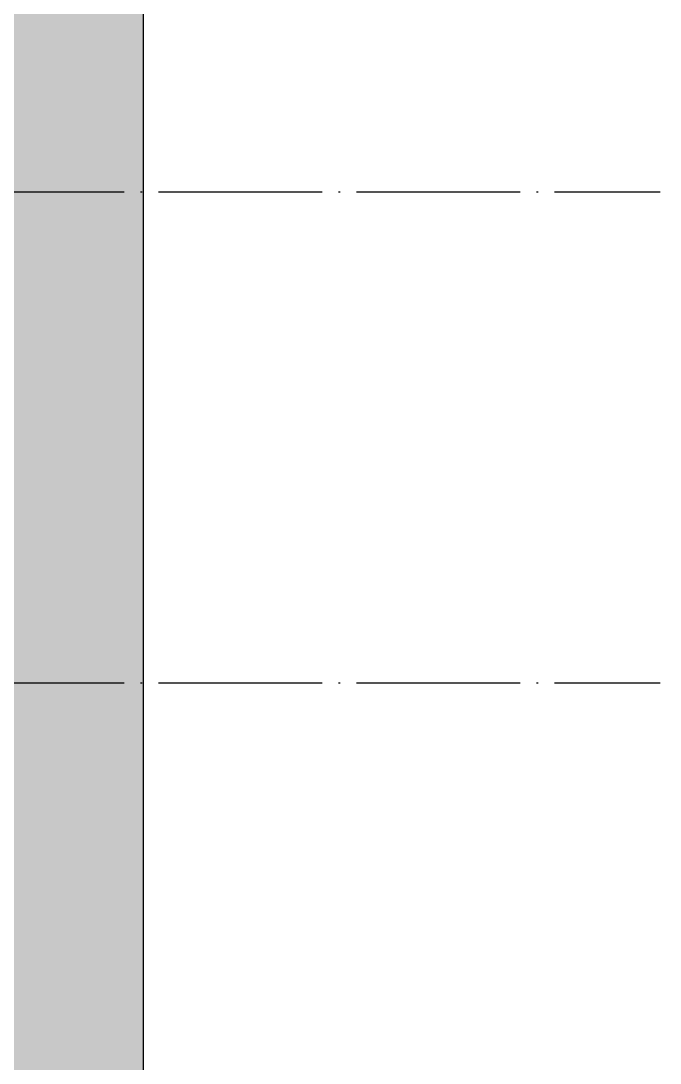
# Model space of a CAD drawing. Extents: x 6843040 to 15500510, y -6507076 to -4940511.
# Drawn here: x 7698204 to 7706020, y -5932654 to -5919914 of the extents above; entities that cross this region are included whole.
import ezdxf

# ---------------------------------------------------------------- set-up
doc = ezdxf.new("R2010")
doc.units = 0
doc.header["$LTSCALE"] = 1000
doc.header["$MEASUREMENT"] = 0
doc.linetypes.add('DOTE', pattern=[2.42, 2, -0.2, 0.02, -0.2])
for name, color, linetype in [('DOTE', 8, 'DOTE'), ('E_LINE_5', 8, 'Continuous'), ('PUB_HACTH', 8, 'Continuous')]:
    doc.layers.add(name, color=color, linetype=linetype)

msp = doc.modelspace()

# ---------------------------------------------------------------- hatches: boundary and pattern name
at = {"layer": 'PUB_HACTH'}
h = msp.add_hatch(dxfattribs=at)
h.set_pattern_fill('粉刷', color=256, scale=150, angle=45)
h.set_pattern_definition([(82.5, (-96559.5, 0), (-422.103955, 395.378137), [0, -456, 0, -510, 0, -487.5]), (52.5, (-96559.5, 0), (-223.241253, 974.09392), [0, -246, 0, -411, 0, -157.5]), (12.5, (-96820.4, -260.9), (659.408782, 661.809715), [0, -150, 0, -540, 0, -705]), (2.5, (-96820.4, -260.9), (451.51265, 823.878855), [0, -75, 0, -354, 0, -405])])
h.paths.add_polyline_path([(7699698.4, -5912704.4), (7696798.4, -5912704.4), (7696798.4, -5920704.4), (7697898.4, -5920704.4), (7697898.4, -5920804.4), (7697798.4, -5920804.4), (7697798.4, -5921804.4), (7697998.4, -5921804.4), (7697998.4, -5941504.4), (7696498.4, -5941504.4), (7696498.4, -5952154.4), (7699698.4, -5952154.4)])

# ---------------------------------------------------------------- linework, layer by layer
at = {"layer": 'DOTE'}
for p, q in [((7699698.4, -5900576.4), (7699698.4, -5953804.3)), ((7632127.2, -5922004.4), (7706019.9, -5922004.4)), ((7632127.2, -5928004.4), (7706019.9, -5928004.4))]:
    msp.add_line(p, q, dxfattribs=at)
at = {"layer": 'E_LINE_5'}
msp.add_lwpolyline([(7696798.4, -5912704.4), (7699698.4, -5912704.4), (7699698.4, -5952154.4), (7698798.4, -5952154.4)], dxfattribs=at)

doc.saveas('drawing.dxf')
